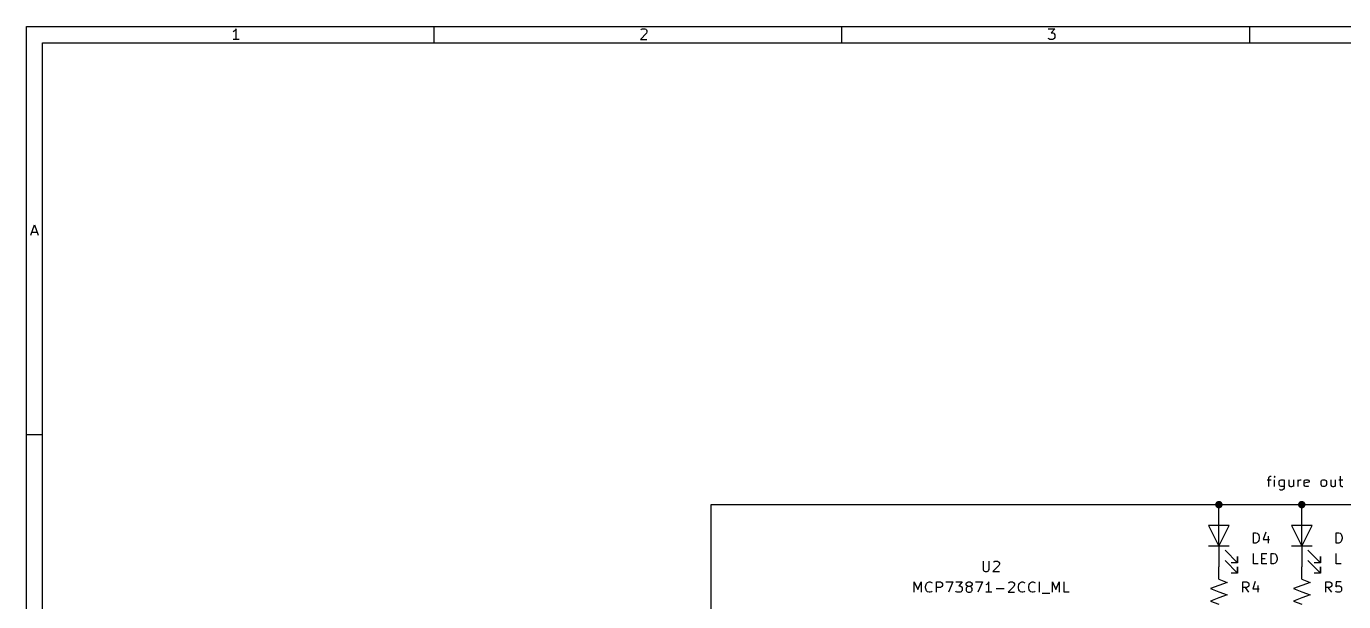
# Model space of a CAD drawing. Extents: x 0.4 to 11.3, y -7.9 to -0.4.
# Drawn here: x 0.39 to 6.75, y -3.17 to -0.39 of the extents above; entities that cross this region are included whole.
import ezdxf

# ---------------------------------------------------------------- set-up
doc = ezdxf.new("R2010")
doc.units = 0
doc.header["$MEASUREMENT"] = 0
for name, color, linetype in [('BLUE3', 171, 'CONTINUOUS'), ('CYAN2', 4, 'CONTINUOUS'), ('GREEN3', 91, 'CONTINUOUS'), ('RED2', 1, 'CONTINUOUS')]:
    doc.layers.add(name, color=color, linetype=linetype)

msp = doc.modelspace()

# ---------------------------------------------------------------- linework, layer by layer
at = {"layer": 'BLUE3', "linetype": 'CONTINUOUS'}
for p, q in [((6.3833, -2.5796), (6.4024, -2.5796)), ((6.3905, -2.5701), (6.3929, -2.5653)), ((6.3905, -2.613), (6.3905, -2.5701)), ((6.3929, -2.5653), (6.3976, -2.563)), ((6.3976, -2.563), (6.4024, -2.563)), ((6.4191, -2.563), (6.4167, -2.5653)), ((6.4167, -2.5653), (6.4191, -2.5677)), ((6.4214, -2.5653), (6.4191, -2.563)), ((6.4191, -2.563), (6.4191, -2.5677)), ((6.4191, -2.5677), (6.4214, -2.5653)), ((6.4191, -2.613), (6.4191, -2.5796)), ((6.4405, -2.5892), (6.4429, -2.5844)), ((6.4405, -2.6034), (6.4405, -2.5892)), ((6.4429, -2.6082), (6.4405, -2.6034)), ((6.4429, -2.5844), (6.4452, -2.582)), ((6.4452, -2.582), (6.45, -2.5796)), ((6.45, -2.5796), (6.4595, -2.5796)), ((6.4595, -2.5796), (6.4643, -2.582)), ((6.4643, -2.5796), (6.4643, -2.6201)), ((6.4881, -2.5796), (6.4881, -2.6058)), ((6.4881, -2.6058), (6.4905, -2.6106)), ((6.5095, -2.5796), (6.5095, -2.613)), ((6.5333, -2.613), (6.5333, -2.5796)), ((6.5333, -2.5892), (6.5357, -2.5844)), ((6.5357, -2.5844), (6.5381, -2.582)), ((6.5381, -2.582), (6.5429, -2.5796)), ((6.5429, -2.5796), (6.5476, -2.5796)), ((6.5619, -2.5868), (6.5643, -2.582)), ((6.5619, -2.6058), (6.5619, -2.5868)), ((6.5857, -2.5915), (6.5619, -2.5963)), ((6.5643, -2.6106), (6.5619, -2.6058)), ((6.5643, -2.582), (6.5691, -2.5796)), ((6.5691, -2.5796), (6.5786, -2.5796)), ((6.5786, -2.5796), (6.5833, -2.582)), ((6.5833, -2.582), (6.5857, -2.5868)), ((6.5857, -2.5868), (6.5857, -2.5915)), ((6.6429, -2.5892), (6.6452, -2.5844)), ((6.6429, -2.6034), (6.6429, -2.5892)), ((6.6452, -2.6082), (6.6429, -2.6034)), ((6.6452, -2.5844), (6.6476, -2.582)), ((6.6476, -2.582), (6.6524, -2.5796)), ((6.6524, -2.5796), (6.6595, -2.5796)), ((6.6595, -2.5796), (6.6643, -2.582)), ((6.6643, -2.582), (6.6667, -2.5844)), ((6.6667, -2.5844), (6.6691, -2.5892)), ((6.6691, -2.6034), (6.6667, -2.6082)), ((6.6691, -2.5892), (6.6691, -2.6034)), ((6.6905, -2.5796), (6.6905, -2.6058)), ((6.6905, -2.6058), (6.6929, -2.6106)), ((6.7119, -2.5796), (6.7119, -2.613)), ((6.7286, -2.5796), (6.7476, -2.5796)), ((6.7357, -2.563), (6.7357, -2.6058)), ((6.7357, -2.6058), (6.7381, -2.6106)), ((6.4452, -2.6106), (6.4429, -2.6082)), ((6.4476, -2.6296), (6.4429, -2.6272)), ((6.45, -2.613), (6.4452, -2.6106)), ((6.4548, -2.6296), (6.4476, -2.6296)), ((6.4595, -2.613), (6.45, -2.613)), ((6.4595, -2.6272), (6.4548, -2.6296)), ((6.4643, -2.6106), (6.4595, -2.613)), ((6.4619, -2.6249), (6.4595, -2.6272)), ((6.4643, -2.6201), (6.4619, -2.6249)), ((6.4905, -2.6106), (6.4952, -2.613)), ((6.4952, -2.613), (6.5024, -2.613)), ((6.5024, -2.613), (6.5071, -2.6106)), ((6.5071, -2.6106), (6.5095, -2.6082)), ((6.5691, -2.613), (6.5643, -2.6106)), ((6.5786, -2.613), (6.5691, -2.613)), ((6.5833, -2.6106), (6.5786, -2.613)), ((6.6476, -2.6106), (6.6452, -2.6082)), ((6.6524, -2.613), (6.6476, -2.6106)), ((6.6595, -2.613), (6.6524, -2.613)), ((6.6643, -2.6106), (6.6595, -2.613)), ((6.6667, -2.6082), (6.6643, -2.6106)), ((6.6929, -2.6106), (6.6976, -2.613)), ((6.6976, -2.613), (6.7048, -2.613)), ((6.7048, -2.613), (6.7095, -2.6106)), ((6.7095, -2.6106), (6.7119, -2.6082)), ((6.7381, -2.6106), (6.7429, -2.613)), ((6.7429, -2.613), (6.7476, -2.613))]:
    msp.add_line(p, q, dxfattribs=at)
at = {"layer": 'CYAN2', "linetype": 'CONTINUOUS'}
for p, q in [((6.3163, -2.8853), (6.3163, -2.8353)), ((6.3163, -2.8353), (6.3282, -2.8353)), ((6.3163, -2.8853), (6.3163, -2.8353)), ((6.3163, -2.8353), (6.3282, -2.8353)), ((6.3282, -2.8353), (6.3353, -2.8377)), ((6.3282, -2.8353), (6.3353, -2.8377)), ((6.3353, -2.8377), (6.3401, -2.8424)), ((6.3353, -2.8377), (6.3401, -2.8424)), ((6.3401, -2.8424), (6.3425, -2.8472)), ((6.3401, -2.8424), (6.3425, -2.8472)), ((6.3425, -2.8472), (6.3449, -2.8567)), ((6.3425, -2.8472), (6.3449, -2.8567)), ((6.3449, -2.8567), (6.3449, -2.8639)), ((6.3449, -2.8567), (6.3449, -2.8639)), ((6.3758, -2.8329), (6.3639, -2.8686)), ((6.3758, -2.8329), (6.3639, -2.8686)), ((6.3877, -2.852), (6.3877, -2.8853)), ((6.3877, -2.852), (6.3877, -2.8853)), ((6.7163, -2.8853), (6.7163, -2.8353)), ((6.7163, -2.8353), (6.7282, -2.8353)), ((6.7163, -2.8853), (6.7163, -2.8353)), ((6.7163, -2.8353), (6.7282, -2.8353)), ((6.7282, -2.8353), (6.7353, -2.8377)), ((6.7282, -2.8353), (6.7353, -2.8377)), ((6.7353, -2.8377), (6.7401, -2.8424)), ((6.7353, -2.8377), (6.7401, -2.8424)), ((6.7401, -2.8424), (6.7425, -2.8472)), ((6.7401, -2.8424), (6.7425, -2.8472)), ((6.7425, -2.8472), (6.7449, -2.8567)), ((6.7425, -2.8472), (6.7449, -2.8567)), ((6.7449, -2.8567), (6.7449, -2.8639)), ((6.7449, -2.8567), (6.7449, -2.8639)), ((6.3282, -2.8853), (6.3163, -2.8853)), ((6.3282, -2.8853), (6.3163, -2.8853)), ((6.3353, -2.8829), (6.3282, -2.8853)), ((6.3353, -2.8829), (6.3282, -2.8853)), ((6.3401, -2.8782), (6.3353, -2.8829)), ((6.3401, -2.8782), (6.3353, -2.8829)), ((6.3425, -2.8734), (6.3401, -2.8782)), ((6.3425, -2.8734), (6.3401, -2.8782)), ((6.3449, -2.8639), (6.3425, -2.8734)), ((6.3449, -2.8639), (6.3425, -2.8734)), ((6.3639, -2.8686), (6.3949, -2.8686)), ((6.3639, -2.8686), (6.3949, -2.8686)), ((6.7282, -2.8853), (6.7163, -2.8853)), ((6.7282, -2.8853), (6.7163, -2.8853)), ((6.7353, -2.8829), (6.7282, -2.8853)), ((6.7353, -2.8829), (6.7282, -2.8853)), ((6.7401, -2.8782), (6.7353, -2.8829)), ((6.7401, -2.8782), (6.7353, -2.8829)), ((6.7425, -2.8734), (6.7401, -2.8782)), ((6.7425, -2.8734), (6.7401, -2.8782)), ((6.7449, -2.8639), (6.7425, -2.8734)), ((6.7449, -2.8639), (6.7425, -2.8734)), ((5.0119, -2.9728), (5.0119, -3.0133)), ((5.0119, -2.9728), (5.0119, -3.0133)), ((5.0405, -3.0133), (5.0405, -2.9728)), ((5.0405, -3.0133), (5.0405, -2.9728)), ((5.0619, -2.9776), (5.0643, -2.9752)), ((5.0619, -2.9776), (5.0643, -2.9752)), ((5.0643, -2.9752), (5.069, -2.9728)), ((5.0643, -2.9752), (5.069, -2.9728)), ((5.069, -2.9728), (5.081, -2.9728)), ((5.069, -2.9728), (5.081, -2.9728)), ((5.081, -2.9728), (5.0857, -2.9752)), ((5.081, -2.9728), (5.0857, -2.9752)), ((5.0857, -2.9752), (5.0881, -2.9776)), ((5.0857, -2.9752), (5.0881, -2.9776)), ((5.0881, -2.9776), (5.0905, -2.9823)), ((5.0881, -2.9776), (5.0905, -2.9823)), ((5.0905, -2.9871), (5.0881, -2.9942)), ((5.0905, -2.9871), (5.0881, -2.9942)), ((5.0905, -2.9823), (5.0905, -2.9871)), ((5.0905, -2.9823), (5.0905, -2.9871)), ((6.3163, -2.9853), (6.3163, -2.9353)), ((6.3163, -2.9853), (6.3163, -2.9353)), ((6.3401, -2.9853), (6.3163, -2.9853)), ((6.3401, -2.9853), (6.3163, -2.9853)), ((6.3568, -2.9853), (6.3568, -2.9353)), ((6.3568, -2.9353), (6.3806, -2.9353)), ((6.3568, -2.9853), (6.3568, -2.9353)), ((6.3568, -2.9353), (6.3806, -2.9353)), ((6.3568, -2.9591), (6.3734, -2.9591)), ((6.3568, -2.9591), (6.3734, -2.9591)), ((6.3806, -2.9853), (6.3568, -2.9853)), ((6.3806, -2.9853), (6.3568, -2.9853)), ((6.402, -2.9853), (6.402, -2.9353)), ((6.402, -2.9353), (6.4139, -2.9353)), ((6.402, -2.9853), (6.402, -2.9353)), ((6.402, -2.9353), (6.4139, -2.9353)), ((6.4139, -2.9853), (6.402, -2.9853)), ((6.4139, -2.9853), (6.402, -2.9853)), ((6.4139, -2.9353), (6.421, -2.9377)), ((6.4139, -2.9353), (6.421, -2.9377)), ((6.421, -2.9829), (6.4139, -2.9853)), ((6.421, -2.9829), (6.4139, -2.9853)), ((6.421, -2.9377), (6.4258, -2.9424)), ((6.421, -2.9377), (6.4258, -2.9424)), ((6.4258, -2.9782), (6.421, -2.9829)), ((6.4258, -2.9782), (6.421, -2.9829)), ((6.4258, -2.9424), (6.4282, -2.9472)), ((6.4258, -2.9424), (6.4282, -2.9472)), ((6.4282, -2.9734), (6.4258, -2.9782)), ((6.4282, -2.9734), (6.4258, -2.9782)), ((6.4282, -2.9472), (6.4306, -2.9567)), ((6.4282, -2.9472), (6.4306, -2.9567)), ((6.4306, -2.9639), (6.4282, -2.9734)), ((6.4306, -2.9639), (6.4282, -2.9734)), ((6.4306, -2.9567), (6.4306, -2.9639)), ((6.4306, -2.9567), (6.4306, -2.9639)), ((6.7163, -2.9853), (6.7163, -2.9353)), ((6.7163, -2.9853), (6.7163, -2.9353)), ((6.7401, -2.9853), (6.7163, -2.9853)), ((6.7401, -2.9853), (6.7163, -2.9853)), ((5.0119, -3.0133), (5.0143, -3.018)), ((5.0119, -3.0133), (5.0143, -3.018)), ((5.0143, -3.018), (5.0167, -3.0204)), ((5.0143, -3.018), (5.0167, -3.0204)), ((5.0167, -3.0204), (5.0214, -3.0228)), ((5.0167, -3.0204), (5.0214, -3.0228)), ((5.0214, -3.0228), (5.0309, -3.0228)), ((5.0214, -3.0228), (5.0309, -3.0228)), ((5.0309, -3.0228), (5.0357, -3.0204)), ((5.0309, -3.0228), (5.0357, -3.0204)), ((5.0357, -3.0204), (5.0381, -3.018)), ((5.0357, -3.0204), (5.0381, -3.018)), ((5.0381, -3.018), (5.0405, -3.0133)), ((5.0381, -3.018), (5.0405, -3.0133)), ((5.0881, -2.9942), (5.0595, -3.0228)), ((5.0881, -2.9942), (5.0595, -3.0228)), ((5.0595, -3.0228), (5.0905, -3.0228)), ((5.0595, -3.0228), (5.0905, -3.0228)), ((4.6798, -3.1228), (4.6798, -3.0728)), ((4.6798, -3.0728), (4.6964, -3.1085)), ((4.6798, -3.1228), (4.6798, -3.0728)), ((4.6798, -3.0728), (4.6964, -3.1085)), ((4.6964, -3.1085), (4.7131, -3.0728)), ((4.6964, -3.1085), (4.7131, -3.0728)), ((4.7131, -3.0728), (4.7131, -3.1228)), ((4.7131, -3.0728), (4.7131, -3.1228)), ((4.7345, -3.0942), (4.7369, -3.0847)), ((4.7345, -3.0942), (4.7369, -3.0847)), ((4.7345, -3.1014), (4.7345, -3.0942)), ((4.7345, -3.1014), (4.7345, -3.0942)), ((4.7369, -3.1109), (4.7345, -3.1014)), ((4.7369, -3.1109), (4.7345, -3.1014)), ((4.7369, -3.0847), (4.7393, -3.0799)), ((4.7369, -3.0847), (4.7393, -3.0799)), ((4.7393, -3.1157), (4.7369, -3.1109)), ((4.7393, -3.1157), (4.7369, -3.1109)), ((4.7393, -3.0799), (4.7441, -3.0752)), ((4.7393, -3.0799), (4.7441, -3.0752)), ((4.7441, -3.0752), (4.7512, -3.0728)), ((4.7441, -3.0752), (4.7512, -3.0728)), ((4.7512, -3.0728), (4.756, -3.0728)), ((4.7512, -3.0728), (4.756, -3.0728)), ((4.756, -3.0728), (4.7631, -3.0752)), ((4.756, -3.0728), (4.7631, -3.0752)), ((4.7631, -3.0752), (4.7655, -3.0776)), ((4.7631, -3.0752), (4.7655, -3.0776)), ((4.7869, -3.1228), (4.7869, -3.0728)), ((4.7869, -3.0728), (4.806, -3.0728)), ((4.7869, -3.1228), (4.7869, -3.0728)), ((4.7869, -3.0728), (4.806, -3.0728)), ((4.806, -3.099), (4.7869, -3.099)), ((4.806, -3.099), (4.7869, -3.099)), ((4.806, -3.0728), (4.8107, -3.0752)), ((4.806, -3.0728), (4.8107, -3.0752)), ((4.8107, -3.0966), (4.806, -3.099)), ((4.8107, -3.0966), (4.806, -3.099)), ((4.8107, -3.0752), (4.8131, -3.0776)), ((4.8107, -3.0752), (4.8131, -3.0776)), ((4.8131, -3.0942), (4.8107, -3.0966)), ((4.8131, -3.0942), (4.8107, -3.0966)), ((4.8131, -3.0776), (4.8155, -3.0823)), ((4.8131, -3.0776), (4.8155, -3.0823)), ((4.8155, -3.0895), (4.8131, -3.0942)), ((4.8155, -3.0895), (4.8131, -3.0942)), ((4.8155, -3.0823), (4.8155, -3.0895)), ((4.8155, -3.0823), (4.8155, -3.0895)), ((4.8321, -3.0728), (4.8655, -3.0728)), ((4.8321, -3.0728), (4.8655, -3.0728)), ((4.8655, -3.0728), (4.8441, -3.1228)), ((4.8655, -3.0728), (4.8441, -3.1228)), ((4.8798, -3.0728), (4.9107, -3.0728)), ((4.8798, -3.0728), (4.9107, -3.0728)), ((4.9107, -3.0728), (4.894, -3.0919)), ((4.9107, -3.0728), (4.894, -3.0919)), ((4.894, -3.0919), (4.9012, -3.0919)), ((4.894, -3.0919), (4.9012, -3.0919)), ((4.9012, -3.0919), (4.906, -3.0942)), ((4.9012, -3.0919), (4.906, -3.0942)), ((4.906, -3.0942), (4.9083, -3.0966)), ((4.906, -3.0942), (4.9083, -3.0966)), ((4.9083, -3.0966), (4.9107, -3.1014)), ((4.9083, -3.0966), (4.9107, -3.1014)), ((4.9107, -3.1133), (4.9083, -3.118)), ((4.9107, -3.1133), (4.9083, -3.118)), ((4.9107, -3.1014), (4.9107, -3.1133)), ((4.9107, -3.1014), (4.9107, -3.1133)), ((4.9298, -3.0823), (4.9321, -3.0776)), ((4.9298, -3.0823), (4.9321, -3.0776)), ((4.9298, -3.0847), (4.9298, -3.0823)), ((4.9298, -3.0847), (4.9298, -3.0823)), ((4.9321, -3.0895), (4.9298, -3.0847)), ((4.9321, -3.0895), (4.9298, -3.0847)), ((4.9321, -3.099), (4.9298, -3.1038)), ((4.9321, -3.099), (4.9298, -3.1038)), ((4.9298, -3.1038), (4.9298, -3.1133)), ((4.9298, -3.1038), (4.9298, -3.1133)), ((4.9298, -3.1133), (4.9321, -3.118)), ((4.9298, -3.1133), (4.9321, -3.118)), ((4.9321, -3.0776), (4.9345, -3.0752)), ((4.9321, -3.0776), (4.9345, -3.0752)), ((4.9345, -3.0919), (4.9321, -3.0895)), ((4.9345, -3.0919), (4.9321, -3.0895)), ((4.9345, -3.0966), (4.9321, -3.099)), ((4.9345, -3.0966), (4.9321, -3.099)), ((4.9345, -3.0752), (4.9393, -3.0728)), ((4.9345, -3.0752), (4.9393, -3.0728)), ((4.9393, -3.0942), (4.9345, -3.0919)), ((4.9393, -3.0942), (4.9345, -3.0919)), ((4.9393, -3.0942), (4.9345, -3.0966)), ((4.9393, -3.0942), (4.9345, -3.0966)), ((4.9393, -3.0728), (4.9488, -3.0728)), ((4.9393, -3.0728), (4.9488, -3.0728)), ((4.9488, -3.0942), (4.9393, -3.0942)), ((4.9488, -3.0942), (4.9393, -3.0942)), ((4.9488, -3.0728), (4.9536, -3.0752)), ((4.9488, -3.0728), (4.9536, -3.0752)), ((4.9536, -3.0919), (4.9488, -3.0942)), ((4.9536, -3.0919), (4.9488, -3.0942)), ((4.9536, -3.0966), (4.9488, -3.0942)), ((4.9536, -3.0966), (4.9488, -3.0942)), ((4.9536, -3.0752), (4.956, -3.0776)), ((4.9536, -3.0752), (4.956, -3.0776)), ((4.956, -3.0895), (4.9536, -3.0919)), ((4.956, -3.0895), (4.9536, -3.0919)), ((4.956, -3.099), (4.9536, -3.0966)), ((4.956, -3.099), (4.9536, -3.0966)), ((4.956, -3.0776), (4.9583, -3.0823)), ((4.956, -3.0776), (4.9583, -3.0823)), ((4.9583, -3.0847), (4.956, -3.0895)), ((4.9583, -3.0847), (4.956, -3.0895)), ((4.9583, -3.1038), (4.956, -3.099)), ((4.9583, -3.1038), (4.956, -3.099)), ((4.956, -3.118), (4.9583, -3.1133)), ((4.956, -3.118), (4.9583, -3.1133)), ((4.9583, -3.0823), (4.9583, -3.0847)), ((4.9583, -3.0823), (4.9583, -3.0847)), ((4.9583, -3.1133), (4.9583, -3.1038)), ((4.9583, -3.1133), (4.9583, -3.1038)), ((4.975, -3.0728), (5.0083, -3.0728)), ((4.975, -3.0728), (5.0083, -3.0728)), ((5.0083, -3.0728), (4.9869, -3.1228)), ((5.0083, -3.0728), (4.9869, -3.1228)), ((5.0298, -3.0847), (5.025, -3.0871)), ((5.0298, -3.0847), (5.025, -3.0871)), ((5.0345, -3.0799), (5.0298, -3.0847)), ((5.0345, -3.0799), (5.0298, -3.0847)), ((5.0393, -3.0728), (5.0345, -3.0799)), ((5.0393, -3.0728), (5.0345, -3.0799)), ((5.0393, -3.1228), (5.0393, -3.0728)), ((5.0393, -3.1228), (5.0393, -3.0728)), ((5.075, -3.1038), (5.1131, -3.1038)), ((5.075, -3.1038), (5.1131, -3.1038)), ((5.1607, -3.0942), (5.1321, -3.1228)), ((5.1607, -3.0942), (5.1321, -3.1228)), ((5.1345, -3.0776), (5.1369, -3.0752)), ((5.1345, -3.0776), (5.1369, -3.0752)), ((5.1369, -3.0752), (5.1417, -3.0728)), ((5.1369, -3.0752), (5.1417, -3.0728)), ((5.1417, -3.0728), (5.1536, -3.0728)), ((5.1417, -3.0728), (5.1536, -3.0728)), ((5.1536, -3.0728), (5.1583, -3.0752)), ((5.1536, -3.0728), (5.1583, -3.0752)), ((5.1583, -3.0752), (5.1607, -3.0776)), ((5.1583, -3.0752), (5.1607, -3.0776)), ((5.1607, -3.0776), (5.1631, -3.0823)), ((5.1607, -3.0776), (5.1631, -3.0823)), ((5.1631, -3.0871), (5.1607, -3.0942)), ((5.1631, -3.0871), (5.1607, -3.0942)), ((5.1631, -3.0823), (5.1631, -3.0871)), ((5.1631, -3.0823), (5.1631, -3.0871)), ((5.1821, -3.0942), (5.1845, -3.0847)), ((5.1821, -3.0942), (5.1845, -3.0847)), ((5.1821, -3.1014), (5.1821, -3.0942)), ((5.1821, -3.1014), (5.1821, -3.0942)), ((5.1845, -3.1109), (5.1821, -3.1014)), ((5.1845, -3.1109), (5.1821, -3.1014)), ((5.1845, -3.0847), (5.1869, -3.0799)), ((5.1845, -3.0847), (5.1869, -3.0799)), ((5.1869, -3.1157), (5.1845, -3.1109)), ((5.1869, -3.1157), (5.1845, -3.1109)), ((5.1869, -3.0799), (5.1917, -3.0752)), ((5.1869, -3.0799), (5.1917, -3.0752)), ((5.1917, -3.0752), (5.1988, -3.0728)), ((5.1917, -3.0752), (5.1988, -3.0728)), ((5.1988, -3.0728), (5.2036, -3.0728)), ((5.1988, -3.0728), (5.2036, -3.0728)), ((5.2036, -3.0728), (5.2107, -3.0752)), ((5.2036, -3.0728), (5.2107, -3.0752)), ((5.2107, -3.0752), (5.2131, -3.0776)), ((5.2107, -3.0752), (5.2131, -3.0776)), ((5.2321, -3.0942), (5.2345, -3.0847)), ((5.2321, -3.0942), (5.2345, -3.0847)), ((5.2321, -3.1014), (5.2321, -3.0942)), ((5.2321, -3.1014), (5.2321, -3.0942)), ((5.2345, -3.1109), (5.2321, -3.1014)), ((5.2345, -3.1109), (5.2321, -3.1014)), ((5.2345, -3.0847), (5.2369, -3.0799)), ((5.2345, -3.0847), (5.2369, -3.0799)), ((5.2369, -3.1157), (5.2345, -3.1109)), ((5.2369, -3.1157), (5.2345, -3.1109)), ((5.2369, -3.0799), (5.2417, -3.0752)), ((5.2369, -3.0799), (5.2417, -3.0752)), ((5.2417, -3.0752), (5.2488, -3.0728)), ((5.2417, -3.0752), (5.2488, -3.0728)), ((5.2488, -3.0728), (5.2536, -3.0728)), ((5.2488, -3.0728), (5.2536, -3.0728)), ((5.2536, -3.0728), (5.2607, -3.0752)), ((5.2536, -3.0728), (5.2607, -3.0752)), ((5.2607, -3.0752), (5.2631, -3.0776)), ((5.2607, -3.0752), (5.2631, -3.0776)), ((5.2845, -3.1228), (5.2845, -3.0728)), ((5.2845, -3.1228), (5.2845, -3.0728)), ((5.3464, -3.1228), (5.3464, -3.0728)), ((5.3464, -3.0728), (5.3631, -3.1085)), ((5.3464, -3.1228), (5.3464, -3.0728)), ((5.3464, -3.0728), (5.3631, -3.1085)), ((5.3631, -3.1085), (5.3798, -3.0728)), ((5.3631, -3.1085), (5.3798, -3.0728)), ((5.3798, -3.0728), (5.3798, -3.1228)), ((5.3798, -3.0728), (5.3798, -3.1228)), ((5.4036, -3.1228), (5.4036, -3.0728)), ((5.4036, -3.1228), (5.4036, -3.0728)), ((6.2663, -3.1228), (6.2663, -3.0728)), ((6.2663, -3.0728), (6.2853, -3.0728)), ((6.2663, -3.1228), (6.2663, -3.0728)), ((6.2663, -3.0728), (6.2853, -3.0728)), ((6.2853, -3.099), (6.2663, -3.099)), ((6.2853, -3.099), (6.2663, -3.099)), ((6.2949, -3.1228), (6.2782, -3.099)), ((6.2949, -3.1228), (6.2782, -3.099)), ((6.2853, -3.0728), (6.2901, -3.0752)), ((6.2853, -3.0728), (6.2901, -3.0752)), ((6.2901, -3.0966), (6.2853, -3.099)), ((6.2901, -3.0966), (6.2853, -3.099)), ((6.2901, -3.0752), (6.2925, -3.0776)), ((6.2901, -3.0752), (6.2925, -3.0776)), ((6.2925, -3.0942), (6.2901, -3.0966)), ((6.2925, -3.0942), (6.2901, -3.0966)), ((6.2925, -3.0776), (6.2949, -3.0823)), ((6.2925, -3.0776), (6.2949, -3.0823)), ((6.2949, -3.0895), (6.2925, -3.0942)), ((6.2949, -3.0895), (6.2925, -3.0942)), ((6.2949, -3.0823), (6.2949, -3.0895)), ((6.2949, -3.0823), (6.2949, -3.0895)), ((6.3258, -3.0704), (6.3139, -3.1061)), ((6.3258, -3.0704), (6.3139, -3.1061)), ((6.3139, -3.1061), (6.3449, -3.1061)), ((6.3139, -3.1061), (6.3449, -3.1061)), ((6.3377, -3.0895), (6.3377, -3.1228)), ((6.3377, -3.0895), (6.3377, -3.1228)), ((6.6663, -3.1228), (6.6663, -3.0728)), ((6.6663, -3.0728), (6.6853, -3.0728)), ((6.6663, -3.1228), (6.6663, -3.0728)), ((6.6663, -3.0728), (6.6853, -3.0728)), ((6.6853, -3.099), (6.6663, -3.099)), ((6.6853, -3.099), (6.6663, -3.099)), ((6.6949, -3.1228), (6.6782, -3.099)), ((6.6949, -3.1228), (6.6782, -3.099)), ((6.6853, -3.0728), (6.6901, -3.0752)), ((6.6853, -3.0728), (6.6901, -3.0752)), ((6.6901, -3.0966), (6.6853, -3.099)), ((6.6901, -3.0966), (6.6853, -3.099)), ((6.6901, -3.0752), (6.6925, -3.0776)), ((6.6901, -3.0752), (6.6925, -3.0776)), ((6.6925, -3.0942), (6.6901, -3.0966)), ((6.6925, -3.0942), (6.6901, -3.0966)), ((6.6925, -3.0776), (6.6949, -3.0823)), ((6.6925, -3.0776), (6.6949, -3.0823)), ((6.6949, -3.0895), (6.6925, -3.0942)), ((6.6949, -3.0895), (6.6925, -3.0942)), ((6.6949, -3.0823), (6.6949, -3.0895)), ((6.6949, -3.0823), (6.6949, -3.0895)), ((6.7163, -3.0728), (6.7139, -3.0966)), ((6.7163, -3.0728), (6.7139, -3.0966)), ((6.7139, -3.0966), (6.7163, -3.0942)), ((6.7139, -3.0966), (6.7163, -3.0942)), ((6.7401, -3.0728), (6.7163, -3.0728)), ((6.7401, -3.0728), (6.7163, -3.0728)), ((6.7163, -3.0942), (6.721, -3.0918)), ((6.7163, -3.0942), (6.721, -3.0918)), ((6.721, -3.0918), (6.7329, -3.0918)), ((6.721, -3.0918), (6.7329, -3.0918)), ((6.7329, -3.0918), (6.7377, -3.0942)), ((6.7329, -3.0918), (6.7377, -3.0942)), ((6.7377, -3.0942), (6.7401, -3.0966)), ((6.7377, -3.0942), (6.7401, -3.0966)), ((6.7401, -3.0966), (6.7425, -3.1014)), ((6.7401, -3.0966), (6.7425, -3.1014)), ((6.7425, -3.1133), (6.7401, -3.118)), ((6.7425, -3.1133), (6.7401, -3.118)), ((6.7425, -3.1014), (6.7425, -3.1133)), ((6.7425, -3.1014), (6.7425, -3.1133)), ((4.7441, -3.1204), (4.7393, -3.1157)), ((4.7441, -3.1204), (4.7393, -3.1157)), ((4.7512, -3.1228), (4.7441, -3.1204)), ((4.7512, -3.1228), (4.7441, -3.1204)), ((4.756, -3.1228), (4.7512, -3.1228)), ((4.756, -3.1228), (4.7512, -3.1228)), ((4.7631, -3.1204), (4.756, -3.1228)), ((4.7631, -3.1204), (4.756, -3.1228)), ((4.7655, -3.118), (4.7631, -3.1204)), ((4.7655, -3.118), (4.7631, -3.1204)), ((4.8821, -3.1204), (4.8798, -3.118)), ((4.8821, -3.1204), (4.8798, -3.118)), ((4.8869, -3.1228), (4.8821, -3.1204)), ((4.8869, -3.1228), (4.8821, -3.1204)), ((4.9012, -3.1228), (4.8869, -3.1228)), ((4.9012, -3.1228), (4.8869, -3.1228)), ((4.906, -3.1204), (4.9012, -3.1228)), ((4.906, -3.1204), (4.9012, -3.1228)), ((4.9083, -3.118), (4.906, -3.1204)), ((4.9083, -3.118), (4.906, -3.1204)), ((4.9321, -3.118), (4.9345, -3.1204)), ((4.9321, -3.118), (4.9345, -3.1204)), ((4.9345, -3.1204), (4.9393, -3.1228)), ((4.9345, -3.1204), (4.9393, -3.1228)), ((4.9393, -3.1228), (4.9488, -3.1228)), ((4.9393, -3.1228), (4.9488, -3.1228)), ((4.9488, -3.1228), (4.9536, -3.1204)), ((4.9488, -3.1228), (4.9536, -3.1204)), ((4.9536, -3.1204), (4.956, -3.118)), ((4.9536, -3.1204), (4.956, -3.118)), ((5.0536, -3.1228), (5.025, -3.1228)), ((5.0536, -3.1228), (5.025, -3.1228)), ((5.1321, -3.1228), (5.1631, -3.1228)), ((5.1321, -3.1228), (5.1631, -3.1228)), ((5.1917, -3.1204), (5.1869, -3.1157)), ((5.1917, -3.1204), (5.1869, -3.1157)), ((5.1988, -3.1228), (5.1917, -3.1204)), ((5.1988, -3.1228), (5.1917, -3.1204)), ((5.2036, -3.1228), (5.1988, -3.1228)), ((5.2036, -3.1228), (5.1988, -3.1228)), ((5.2107, -3.1204), (5.2036, -3.1228)), ((5.2107, -3.1204), (5.2036, -3.1228)), ((5.2131, -3.118), (5.2107, -3.1204)), ((5.2131, -3.118), (5.2107, -3.1204)), ((5.2417, -3.1204), (5.2369, -3.1157)), ((5.2417, -3.1204), (5.2369, -3.1157)), ((5.2488, -3.1228), (5.2417, -3.1204)), ((5.2488, -3.1228), (5.2417, -3.1204)), ((5.2536, -3.1228), (5.2488, -3.1228)), ((5.2536, -3.1228), (5.2488, -3.1228)), ((5.2607, -3.1204), (5.2536, -3.1228)), ((5.2607, -3.1204), (5.2536, -3.1228)), ((5.2631, -3.118), (5.2607, -3.1204)), ((5.2631, -3.118), (5.2607, -3.1204)), ((5.2964, -3.1276), (5.3345, -3.1276)), ((5.2964, -3.1276), (5.3345, -3.1276)), ((5.4274, -3.1228), (5.4036, -3.1228)), ((5.4274, -3.1228), (5.4036, -3.1228)), ((6.7163, -3.1204), (6.7139, -3.118)), ((6.7163, -3.1204), (6.7139, -3.118)), ((6.721, -3.1228), (6.7163, -3.1204)), ((6.721, -3.1228), (6.7163, -3.1204)), ((6.7329, -3.1228), (6.721, -3.1228)), ((6.7329, -3.1228), (6.721, -3.1228)), ((6.7377, -3.1204), (6.7329, -3.1228)), ((6.7377, -3.1204), (6.7329, -3.1228)), ((6.7401, -3.118), (6.7377, -3.1204)), ((6.7401, -3.118), (6.7377, -3.1204))]:
    msp.add_line(p, q, dxfattribs=at)
at = {"layer": 'GREEN3', "linetype": 'CONTINUOUS'}
for p, q in [((3.7, -3.5), (3.7, -2.7)), ((3.7, -2.7), (6.15, -2.7)), ((6.15, -2.7), (6.55, -2.7)), ((6.55, -2.7), (7, -2.7))]:
    msp.add_line(p, q, dxfattribs=at)
at = {"layer": 'GREEN3', "const_width": 0.018}
for points in [[(6.141, -2.7, 1), (6.159, -2.7, 1)], [(6.541, -2.7, 1), (6.559, -2.7, 1)]]:
    msp.add_lwpolyline(points, format="xyb", close=True, dxfattribs=at)
at = {"layer": 'RED2', "linetype": 'CONTINUOUS'}
for p, q in [((0.3937, -0.3937), (11.2993, -0.3937)), ((0.3937, -7.8743), (0.3937, -0.3937)), ((1.3965, -0.4174), (1.3916, -0.4199)), ((1.4013, -0.4126), (1.3965, -0.4174)), ((1.4062, -0.4053), (1.4013, -0.4126)), ((1.4062, -0.4564), (1.4062, -0.4053)), ((2.3622, -0.4724), (2.3622, -0.3937)), ((3.3869, -0.4272), (3.3576, -0.4564)), ((3.3601, -0.4101), (3.3625, -0.4077)), ((3.3625, -0.4077), (3.3674, -0.4053)), ((3.3674, -0.4053), (3.3796, -0.4053)), ((3.3796, -0.4053), (3.3845, -0.4077)), ((3.3845, -0.4077), (3.3869, -0.4101)), ((3.3869, -0.4101), (3.3893, -0.415)), ((3.3893, -0.4199), (3.3869, -0.4272)), ((3.3893, -0.415), (3.3893, -0.4199)), ((4.3307, -0.4724), (4.3307, -0.3937)), ((5.3262, -0.4053), (5.3578, -0.4053)), ((5.3578, -0.4053), (5.3408, -0.4248)), ((5.3408, -0.4248), (5.3481, -0.4248)), ((5.3481, -0.4248), (5.353, -0.4272)), ((5.353, -0.4272), (5.3554, -0.4296)), ((5.3554, -0.4296), (5.3578, -0.4345)), ((5.3578, -0.4345), (5.3578, -0.4467)), ((6.2992, -0.4724), (6.2992, -0.3937)), ((0.4724, -0.4724), (11.2206, -0.4724)), ((0.4724, -7.7956), (0.4724, -0.4724)), ((1.4208, -0.4564), (1.3916, -0.4564)), ((3.3576, -0.4564), (3.3893, -0.4564)), ((5.3286, -0.454), (5.3262, -0.4516)), ((5.3335, -0.4564), (5.3286, -0.454)), ((5.3481, -0.4564), (5.3335, -0.4564)), ((5.353, -0.454), (5.3481, -0.4564)), ((5.3554, -0.4516), (5.353, -0.454)), ((5.3578, -0.4467), (5.3554, -0.4516)), ((0.416, -1.4013), (0.4331, -1.3501)), ((0.4209, -1.3867), (0.4453, -1.3867)), ((0.4331, -1.3501), (0.4501, -1.4013)), ((0.3937, -2.3622), (0.4724, -2.3622)), ((6.15, -2.8), (6.15, -2.7)), ((6.15, -2.8), (6.15, -2.7)), ((6.55, -2.8), (6.55, -2.7)), ((6.55, -2.8), (6.55, -2.7)), ((6.2, -2.8), (6.1, -2.8)), ((6.1, -2.8), (6.15, -2.9)), ((6.15, -2.9), (6.15, -2.8)), ((6.15, -2.9), (6.2, -2.8)), ((6.6, -2.8), (6.5, -2.8)), ((6.5, -2.8), (6.55, -2.9)), ((6.55, -2.9), (6.55, -2.8)), ((6.55, -2.9), (6.6, -2.8)), ((6.2, -2.9), (6.1, -2.9)), ((6.15, -2.9), (6.15, -3)), ((6.15, -2.9), (6.15, -3)), ((6.18, -2.92), (6.24, -2.98)), ((6.6, -2.9), (6.5, -2.9)), ((6.55, -2.9), (6.55, -3)), ((6.55, -2.9), (6.55, -3)), ((6.58, -2.92), (6.64, -2.98)), ((6.18, -2.97), (6.24, -3.03)), ((6.24, -2.98), (6.21, -2.98)), ((6.24, -2.98), (6.24, -2.95)), ((6.24, -2.95), (6.24, -2.98)), ((6.58, -2.97), (6.64, -3.03)), ((6.64, -2.98), (6.61, -2.98)), ((6.64, -2.98), (6.64, -2.95)), ((6.64, -2.95), (6.64, -2.98)), ((6.15, -3.05), (6.15, -3)), ((6.15, -3.05), (6.15, -3)), ((6.15, -3.06), (6.15, -3.05)), ((6.24, -3.03), (6.21, -3.03)), ((6.24, -3.03), (6.24, -3)), ((6.24, -3), (6.24, -3.03)), ((6.55, -3.05), (6.55, -3)), ((6.55, -3.05), (6.55, -3)), ((6.55, -3.06), (6.55, -3.05)), ((6.64, -3.03), (6.61, -3.03)), ((6.64, -3.03), (6.64, -3)), ((6.64, -3), (6.64, -3.03)), ((6.15, -3.09), (6.11, -3.105)), ((6.11, -3.105), (6.15, -3.12)), ((6.15, -3.06), (6.19, -3.075)), ((6.19, -3.075), (6.15, -3.09)), ((6.55, -3.09), (6.51, -3.105)), ((6.51, -3.105), (6.55, -3.12)), ((6.55, -3.06), (6.59, -3.075)), ((6.59, -3.075), (6.55, -3.09)), ((6.15, -3.15), (6.11, -3.165)), ((6.11, -3.165), (6.15, -3.18)), ((6.15, -3.12), (6.19, -3.135)), ((6.19, -3.135), (6.15, -3.15)), ((6.55, -3.15), (6.51, -3.165)), ((6.51, -3.165), (6.55, -3.18)), ((6.55, -3.12), (6.59, -3.135)), ((6.59, -3.135), (6.55, -3.15))]:
    msp.add_line(p, q, dxfattribs=at)

doc.saveas('drawing.dxf')
